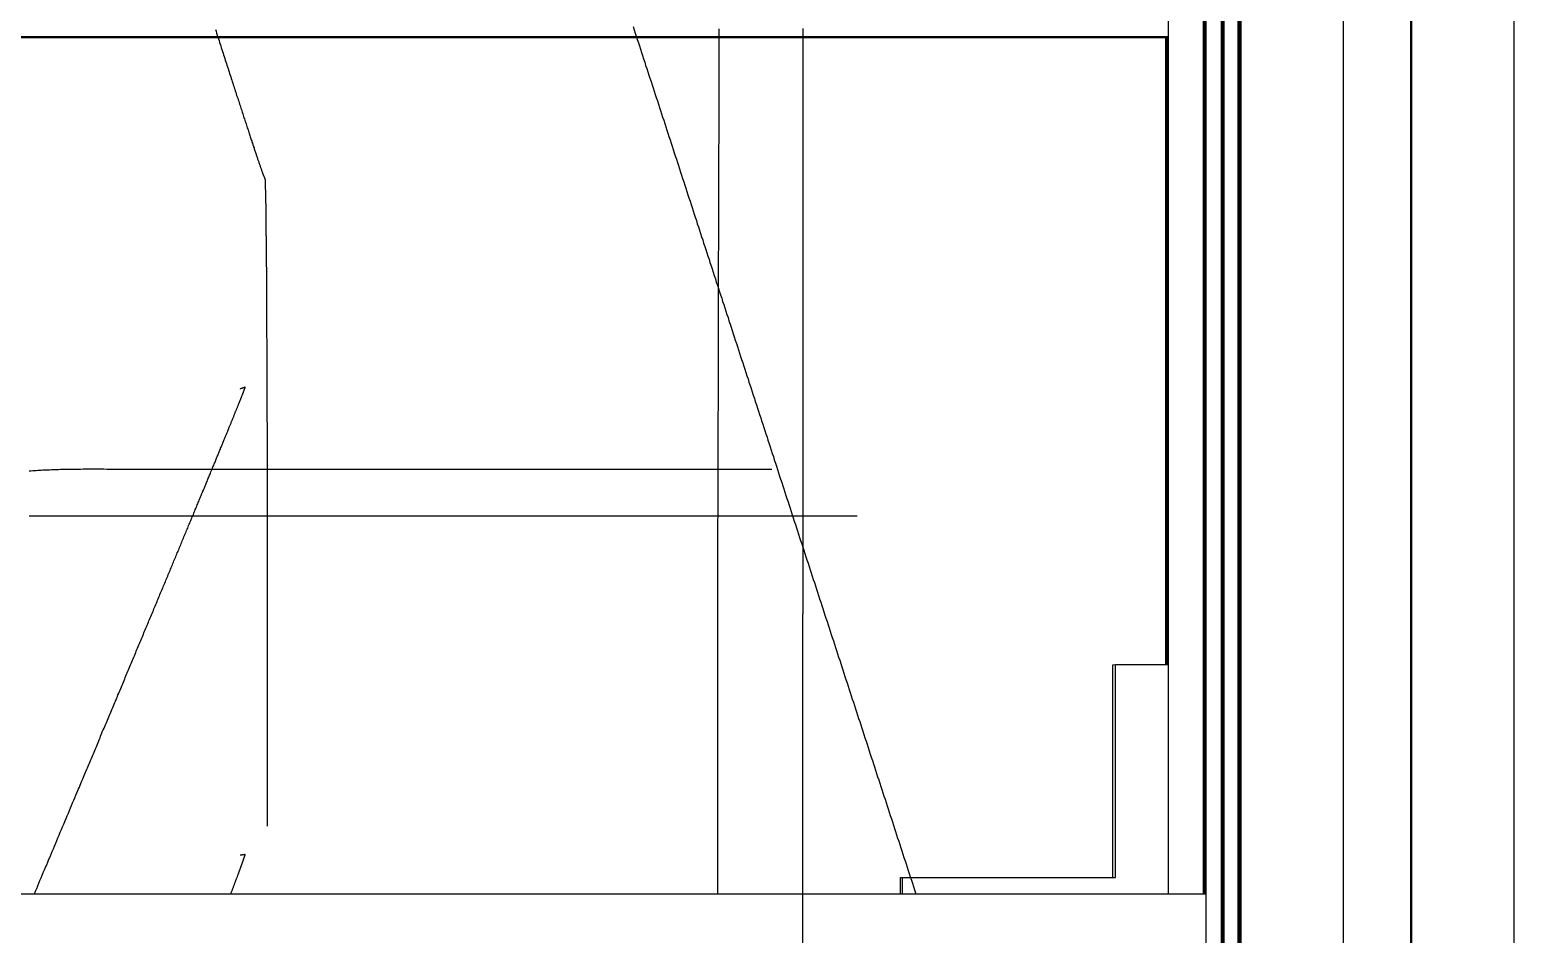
# Model space of a CAD drawing. Header units: millimetres. Extents: x -226 to 218, y -257 to 254.
# Drawn here: x 108 to 218.4, y 4 to 71.2 of the extents above; entities that cross this region are included whole.
import ezdxf

# ---------------------------------------------------------------- set-up
doc = ezdxf.new("R2010")
doc.units = ezdxf.units.MM
doc.layers.add('SKETCH', color=5, linetype='Continuous')
doc.layers.add('VISIBLE', color=7, linetype='Continuous')

msp = doc.modelspace()

# ---------------------------------------------------------------- linework, layer by layer
at = {"layer": 'SKETCH'}
msp.add_line((165.48, -17.71), (165.48, 27.83), dxfattribs=at)
at = {"layer": 'SKETCH', "flags": 128}
for points in [[(121.83, 71.24), (121.88, 71.1), (121.92, 70.96), (121.96, 70.82), (122.01, 70.69), (122.05, 70.55), (122.1, 70.41), (122.14, 70.28), (122.18, 70.14), (122.23, 70.01), (122.27, 69.88), (122.31, 69.74), (122.35, 69.61), (122.4, 69.48), (122.44, 69.35), (122.48, 69.22), (122.52, 69.09), (122.56, 68.96), (122.61, 68.83), (122.65, 68.71), (122.69, 68.58), (122.73, 68.46), (122.77, 68.33), (122.81, 68.21), (122.85, 68.08), (122.89, 67.96), (122.93, 67.84), (122.97, 67.72), (123, 67.6), (123.04, 67.48), (123.08, 67.37), (123.12, 67.25), (123.16, 67.13), (123.19, 67.02), (123.23, 66.9), (123.27, 66.79), (123.31, 66.67), (123.34, 66.56), (123.38, 66.45), (123.41, 66.34), (123.45, 66.23), (123.49, 66.12), (123.52, 66.01), (123.56, 65.9), (123.59, 65.8), (123.63, 65.69), (123.66, 65.59), (123.69, 65.48), (123.73, 65.38), (123.76, 65.28), (123.79, 65.18), (123.83, 65.08), (123.86, 64.98), (123.89, 64.88), (123.92, 64.78), (123.95, 64.68), (123.99, 64.59), (124.02, 64.49), (124.05, 64.4), (124.08, 64.31), (124.11, 64.22), (124.14, 64.12), (124.17, 64.03), (124.2, 63.94), (124.23, 63.86), (124.26, 63.77), (124.28, 63.68), (124.31, 63.6), (124.34, 63.51), (124.37, 63.43), (124.39, 63.35), (124.42, 63.27), (124.45, 63.18), (124.47, 63.11), (124.5, 63.03), (124.53, 62.95), (124.55, 62.87), (124.58, 62.8), (124.6, 62.72), (124.62, 62.65), (124.65, 62.58), (124.67, 62.51), (124.7, 62.44), (124.72, 62.37), (124.74, 62.3), (124.76, 62.23), (124.79, 62.16), (124.81, 62.1), (124.83, 62.03), (124.85, 61.97), (124.87, 61.91), (124.89, 61.85), (124.91, 61.79), (124.93, 61.73), (124.95, 61.67), (124.97, 61.61), (124.99, 61.56), (125.01, 61.5), (125.03, 61.45), (125.05, 61.4), (125.06, 61.34), (125.08, 61.29), (125.1, 61.24), (125.11, 61.2), (125.13, 61.15), (125.15, 61.1), (125.16, 61.06), (125.18, 61.01), (125.19, 60.97), (125.21, 60.93), (125.22, 60.89), (125.24, 60.85), (125.25, 60.81), (125.26, 60.77), (125.27, 60.73), (125.29, 60.7), (125.3, 60.66), (125.31, 60.63), (125.32, 60.6), (125.33, 60.57), (125.34, 60.54), (125.36, 60.51), (125.37, 60.48), (125.38, 60.45), (125.38, 60.43), (125.39, 60.41), (125.4, 60.38), (125.41, 60.37), (125.42, 60.35), (125.42, 60.33), (125.43, 60.32), (125.44, 60.3), (125.44, 60.29), (125.45, 60.28), (125.45, 60.27), (125.46, 60.26), (125.46, 60.25), (125.47, 60.24), (125.47, 60.23), (125.48, 60.23), (125.48, 60.22), (125.48, 60.21), (125.49, 60.2), (125.49, 60.19), (125.49, 60.18), (125.5, 60.17), (125.5, 60.16), (125.5, 60.15), (125.51, 60.13), (125.51, 60.12), (125.51, 60.11), (125.51, 60.1), (125.52, 60.09), (125.52, 60.08), (125.52, 60.07), (125.52, 60.06), (125.52, 60.05), (125.52, 60.05), (125.52, 60.04), (125.52, 60.03), (125.52, 60.02), (125.52, 60), (125.52, 59.99), (125.52, 59.98), (125.53, 59.96), (125.53, 59.95), (125.53, 59.93), (125.53, 59.91), (125.53, 59.89), (125.53, 59.87), (125.53, 59.85), (125.53, 59.82), (125.53, 59.79), (125.53, 59.76), (125.53, 59.73), (125.53, 59.7), (125.54, 59.67), (125.54, 59.64), (125.54, 59.6), (125.54, 59.56), (125.54, 59.53), (125.54, 59.49), (125.54, 59.45), (125.54, 59.41), (125.54, 59.37), (125.55, 59.32), (125.55, 59.28), (125.55, 59.23), (125.55, 59.19), (125.55, 59.14), (125.55, 59.09), (125.55, 59.04), (125.55, 58.99), (125.55, 58.94), (125.56, 58.89), (125.56, 58.83), (125.56, 58.78), (125.56, 58.72), (125.56, 58.66), (125.56, 58.6), (125.56, 58.54), (125.56, 58.48), (125.56, 58.42), (125.56, 58.36), (125.57, 58.29), (125.57, 58.23), (125.57, 58.16), (125.57, 58.09), (125.57, 58.02), (125.57, 57.95), (125.57, 57.88), (125.57, 57.81), (125.57, 57.74), (125.58, 57.66), (125.58, 57.59), (125.58, 57.51), (125.58, 57.43), (125.58, 57.36), (125.58, 57.28), (125.58, 57.2), (125.58, 57.12), (125.58, 57.03), (125.58, 56.95), (125.59, 56.87), (125.59, 56.78), (125.59, 56.69), (125.59, 56.61), (125.59, 56.52), (125.59, 56.43), (125.59, 56.34), (125.59, 56.24), (125.59, 56.15), (125.59, 56.06), (125.59, 55.96), (125.6, 55.87), (125.6, 55.77), (125.6, 55.67), (125.6, 55.57), (125.6, 55.47), (125.6, 55.37), (125.6, 55.27), (125.6, 55.17), (125.6, 55.07), (125.6, 54.96), (125.61, 54.86), (125.61, 54.75), (125.61, 54.64), (125.61, 54.54), (125.61, 54.43), (125.61, 54.32), (125.61, 54.21), (125.61, 54.09), (125.61, 53.98), (125.61, 53.87), (125.61, 53.75), (125.61, 53.64), (125.62, 53.52), (125.62, 53.4), (125.62, 53.28), (125.62, 53.16), (125.62, 53.04), (125.62, 52.92), (125.62, 52.8), (125.62, 52.68), (125.62, 52.55), (125.62, 52.43), (125.62, 52.31), (125.62, 52.18), (125.63, 52.05), (125.63, 51.93), (125.63, 51.8), (125.63, 51.67), (125.63, 51.54), (125.63, 51.41), (125.63, 51.28), (125.63, 51.14), (125.63, 51.01), (125.63, 50.88), (125.63, 50.74), (125.63, 50.6), (125.63, 50.47), (125.64, 50.33), (125.64, 50.19), (125.64, 50.05), (125.64, 49.91), (125.64, 49.77), (125.64, 49.63), (125.64, 49.49), (125.64, 49.35), (125.64, 49.21), (125.64, 49.06), (125.64, 48.92), (125.64, 48.77), (125.64, 48.63), (125.64, 48.48), (125.64, 48.34), (125.65, 48.19), (125.65, 48.04), (125.65, 47.89), (125.65, 47.74), (125.65, 47.59), (125.65, 47.44), (125.65, 47.29), (125.65, 47.13), (125.65, 46.98), (125.65, 46.83), (125.65, 46.67), (125.65, 46.52), (125.65, 46.36), (125.65, 46.2), (125.65, 46.05), (125.65, 45.89), (125.65, 45.73), (125.66, 45.58), (125.66, 45.42), (125.66, 45.26), (125.66, 45.1), (125.66, 44.94), (125.66, 44.78), (125.66, 44.62), (125.66, 44.46), (125.66, 44.29), (125.66, 44.13), (125.66, 43.97), (125.66, 43.8), (125.66, 43.64), (125.66, 43.47), (125.66, 43.31), (125.66, 43.14), (125.66, 42.97), (125.66, 42.81), (125.66, 42.64), (125.66, 42.47), (125.66, 42.3), (125.66, 42.14), (125.67, 41.97), (125.67, 41.8), (125.67, 41.63), (125.67, 41.46), (125.67, 41.29), (125.67, 41.12), (125.67, 40.95), (125.67, 40.78), (125.67, 40.61), (125.67, 40.43), (125.67, 40.26), (125.67, 40.09), (125.67, 39.92), (125.67, 39.74), (125.67, 39.57), (125.67, 39.39), (125.67, 39.22), (125.67, 39.05), (125.67, 38.87), (125.67, 38.69), (125.67, 38.52), (125.67, 38.34), (125.67, 38.17), (125.67, 37.99), (125.67, 37.82), (125.67, 37.64), (125.67, 37.46), (125.67, 37.29), (125.67, 37.11), (125.67, 36.93), (125.67, 36.76), (125.67, 36.59), (125.67, 36.41), (125.67, 36.24), (125.67, 36.07), (125.67, 35.9), (125.67, 35.73), (125.67, 35.56), (125.67, 35.38), (125.67, 35.21), (125.67, 35.04), (125.67, 34.86), (125.67, 34.69), (125.67, 34.51), (125.67, 34.33), (125.67, 34.15), (125.67, 33.97), (125.67, 33.79), (125.67, 33.6), (125.67, 33.41), (125.67, 33.22), (125.67, 33.02), (125.67, 32.82), (125.68, 32.57), (125.68, 32.31), (125.68, 32.04), (125.68, 31.77), (125.68, 31.49), (125.68, 31.21), (125.68, 30.93), (125.68, 30.64), (125.68, 30.35), (125.68, 30.06), (125.68, 29.76), (125.68, 29.46), (125.68, 29.17), (125.68, 28.87), (125.68, 28.57), (125.68, 28.27), (125.68, 27.97), (125.68, 27.67), (125.68, 27.37), (125.68, 27.07), (125.67, 26.78), (125.67, 26.48), (125.67, 26.19), (125.67, 25.9), (125.67, 25.61), (125.67, 25.32), (125.67, 25.03), (125.67, 24.74), (125.67, 24.45), (125.67, 24.17), (125.67, 23.88), (125.67, 23.59), (125.67, 23.3), (125.67, 23.01), (125.67, 22.72), (125.67, 22.43), (125.67, 22.15), (125.67, 21.86), (125.67, 21.57), (125.67, 21.28), (125.67, 20.99), (125.67, 20.7), (125.67, 20.41), (125.67, 20.13), (125.67, 19.84), (125.67, 19.55), (125.67, 19.26), (125.67, 18.97), (125.67, 18.68), (125.67, 18.39), (125.67, 18.11), (125.67, 17.82), (125.67, 17.53), (125.67, 17.24), (125.67, 16.95), (125.67, 16.66), (125.67, 16.37), (125.67, 16.09), (125.67, 15.8), (125.67, 15.51), (125.67, 15.22), (125.67, 14.93), (125.67, 14.64), (125.67, 14.35), (125.67, 14.07), (125.67, 13.78), (125.67, 13.49), (125.67, 13.2), (125.67, 12.91), (125.67, 12.62), (125.67, 12.33), (125.67, 12.05)], [(152.87, 71.45), (152.95, 71.21), (153.03, 70.97), (153.11, 70.73), (153.19, 70.49), (153.27, 70.25), (153.34, 70.01), (153.42, 69.77), (153.5, 69.53), (153.58, 69.29), (153.66, 69.05), (153.74, 68.81), (153.81, 68.57), (153.89, 68.33), (153.97, 68.09), (154.05, 67.85), (154.13, 67.61), (154.21, 67.37), (154.29, 67.13), (154.36, 66.89), (154.44, 66.65), (154.52, 66.41), (154.6, 66.17), (154.68, 65.93), (154.76, 65.69), (154.83, 65.45), (154.91, 65.21), (154.99, 64.97), (155.07, 64.73), (155.15, 64.49), (155.23, 64.24), (155.3, 64), (155.38, 63.76), (155.46, 63.52), (155.54, 63.28), (155.62, 63.04), (155.7, 62.8), (155.77, 62.56), (155.85, 62.32), (155.93, 62.08), (156.01, 61.84), (156.09, 61.6), (156.17, 61.36), (156.24, 61.12), (156.32, 60.88), (156.4, 60.64), (156.48, 60.4), (156.56, 60.16), (156.64, 59.92), (156.71, 59.68), (156.79, 59.44), (156.87, 59.2), (156.95, 58.96), (157.03, 58.72), (157.11, 58.48), (157.18, 58.24), (157.26, 58), (157.34, 57.76), (157.42, 57.52), (157.5, 57.28), (157.58, 57.04), (157.65, 56.8), (157.73, 56.56), (157.81, 56.32), (157.89, 56.08), (157.97, 55.84), (158.05, 55.6), (158.12, 55.36), (158.2, 55.12), (158.28, 54.88), (158.36, 54.64), (158.44, 54.4), (158.52, 54.16), (158.59, 53.92), (158.67, 53.68), (158.75, 53.44), (158.83, 53.2), (158.91, 52.96), (158.99, 52.72), (159.06, 52.47), (159.14, 52.23), (159.22, 51.99), (159.3, 51.75), (159.38, 51.51), (159.46, 51.27), (159.53, 51.03), (159.61, 50.79), (159.69, 50.55), (159.77, 50.31), (159.85, 50.07), (159.93, 49.83), (160, 49.59), (160.08, 49.35), (160.16, 49.11), (160.24, 48.87), (160.32, 48.63), (160.4, 48.39), (160.47, 48.15), (160.55, 47.91), (160.63, 47.67), (160.71, 47.43), (160.79, 47.19), (160.87, 46.95), (160.94, 46.71), (161.02, 46.47), (161.1, 46.23), (161.18, 45.99), (161.26, 45.75), (161.34, 45.51), (161.42, 45.27), (161.49, 45.03), (161.57, 44.79), (161.65, 44.55), (161.73, 44.31), (161.81, 44.07), (161.89, 43.83), (161.96, 43.59), (162.04, 43.35), (162.12, 43.11), (162.2, 42.87), (162.28, 42.63), (162.36, 42.39), (162.43, 42.15), (162.51, 41.91), (162.59, 41.67), (162.67, 41.43), (162.75, 41.19), (162.83, 40.95), (162.9, 40.71), (162.98, 40.46), (163.06, 40.22), (163.14, 39.98), (163.22, 39.74), (163.3, 39.5), (163.37, 39.26), (163.45, 39.02), (163.53, 38.78), (163.61, 38.54), (163.69, 38.3), (163.77, 38.06), (163.84, 37.82), (163.92, 37.58), (164, 37.34), (164.08, 37.1), (164.16, 36.86), (164.24, 36.62), (164.31, 36.38), (164.39, 36.14), (164.47, 35.9), (164.55, 35.66), (164.63, 35.42), (164.71, 35.18), (164.78, 34.94), (164.86, 34.7), (164.94, 34.46), (165.02, 34.22), (165.1, 33.98), (165.18, 33.74), (165.25, 33.5), (165.33, 33.26), (165.41, 33.02), (165.49, 32.78), (165.57, 32.54), (165.65, 32.3), (165.72, 32.06), (165.8, 31.82), (165.88, 31.58), (165.96, 31.34), (166.04, 31.1), (166.12, 30.86), (166.19, 30.62), (166.27, 30.38), (166.35, 30.14), (166.43, 29.9), (166.51, 29.66), (166.59, 29.42), (166.66, 29.18), (166.74, 28.93), (166.82, 28.69), (166.9, 28.45), (166.98, 28.21), (167.06, 27.97), (167.13, 27.73), (167.21, 27.49), (167.29, 27.25), (167.37, 27.01), (167.45, 26.77), (167.53, 26.53), (167.6, 26.29), (167.68, 26.05), (167.76, 25.81), (167.84, 25.57), (167.92, 25.33), (168, 25.09), (168.07, 24.85), (168.15, 24.61), (168.23, 24.37), (168.31, 24.13), (168.39, 23.89), (168.47, 23.65), (168.54, 23.41), (168.62, 23.17), (168.7, 22.93), (168.78, 22.69), (168.86, 22.45), (168.94, 22.21), (169.01, 21.97), (169.09, 21.73), (169.17, 21.49), (169.25, 21.25), (169.33, 21.01), (169.41, 20.77), (169.48, 20.53), (169.56, 20.29), (169.64, 20.05), (169.72, 19.81), (169.8, 19.57), (169.88, 19.33), (169.95, 19.09), (170.03, 18.85), (170.11, 18.61), (170.19, 18.37), (170.27, 18.13), (170.35, 17.89), (170.43, 17.64), (170.5, 17.4), (170.58, 17.16), (170.66, 16.92), (170.74, 16.68), (170.82, 16.44), (170.9, 16.2), (170.97, 15.96), (171.05, 15.72), (171.13, 15.48), (171.21, 15.24), (171.29, 15), (171.37, 14.76), (171.44, 14.52), (171.52, 14.28), (171.6, 14.04), (171.68, 13.8), (171.76, 13.56), (171.84, 13.32), (171.91, 13.08), (171.99, 12.84), (172.07, 12.6), (172.15, 12.36), (172.23, 12.12), (172.31, 11.88), (172.38, 11.64), (172.46, 11.4), (172.54, 11.16), (172.62, 10.92), (172.7, 10.68), (172.78, 10.44), (172.85, 10.2), (172.93, 9.96), (173.01, 9.72), (173.09, 9.48), (173.17, 9.24), (173.25, 9), (173.32, 8.76), (173.4, 8.52), (173.48, 8.28), (173.56, 8.04), (173.64, 7.8), (173.72, 7.56), (173.79, 7.32), (173.87, 7.08), (173.89, 7.02)], [(159.26, 71.29), (159.26, 71.04), (159.26, 70.79), (159.25, 70.55), (159.25, 70.3), (159.25, 70.05), (159.25, 69.8), (159.25, 69.55), (159.25, 69.3), (159.25, 69.06), (159.25, 68.81), (159.25, 68.56), (159.25, 68.31), (159.25, 68.06), (159.25, 67.81), (159.25, 67.57), (159.25, 67.32), (159.25, 67.07), (159.25, 66.82), (159.24, 66.57), (159.24, 66.32), (159.24, 66.08), (159.24, 65.83), (159.24, 65.58), (159.24, 65.33), (159.24, 65.08), (159.24, 64.83), (159.24, 64.59), (159.24, 64.34), (159.24, 64.09), (159.24, 63.84), (159.24, 63.59), (159.24, 63.35), (159.24, 63.1), (159.24, 62.85), (159.23, 62.6), (159.23, 62.35), (159.23, 62.1), (159.23, 61.86), (159.23, 61.61), (159.23, 61.36), (159.23, 61.11), (159.23, 60.86), (159.23, 60.61), (159.23, 60.37), (159.23, 60.12), (159.23, 59.87), (159.23, 59.62), (159.23, 59.37), (159.23, 59.13), (159.23, 58.88), (159.22, 58.63), (159.22, 58.38), (159.22, 58.13), (159.22, 57.88), (159.22, 57.64), (159.22, 57.39), (159.22, 57.14), (159.22, 56.89), (159.22, 56.64), (159.22, 56.39), (159.22, 56.15), (159.22, 55.9), (159.22, 55.65), (159.22, 55.4), (159.22, 55.15), (159.22, 54.91), (159.21, 54.66), (159.21, 54.41), (159.21, 54.16), (159.21, 53.91), (159.21, 53.66), (159.21, 53.42), (159.21, 53.17), (159.21, 52.92), (159.21, 52.67), (159.21, 52.42), (159.21, 52.18), (159.21, 51.93), (159.21, 51.68), (159.21, 51.43), (159.21, 51.18), (159.21, 50.93), (159.2, 50.69), (159.2, 50.44), (159.2, 50.19), (159.2, 49.94), (159.2, 49.69), (159.2, 49.45), (159.2, 49.2), (159.2, 48.95), (159.2, 48.7), (159.2, 48.45), (159.2, 48.21), (159.2, 47.96), (159.2, 47.71), (159.2, 47.46), (159.2, 47.21), (159.2, 46.96), (159.19, 46.72), (159.19, 46.47), (159.19, 46.22), (159.19, 45.97), (159.19, 45.72), (159.19, 45.48), (159.19, 45.23), (159.19, 44.98), (159.19, 44.73), (159.19, 44.48), (159.19, 44.23), (159.19, 43.99), (159.19, 43.74), (159.19, 43.49), (159.19, 43.24), (159.19, 42.99), (159.18, 42.75), (159.18, 42.5), (159.18, 42.25), (159.18, 42), (159.18, 41.75), (159.18, 41.51), (159.18, 41.26), (159.18, 41.01), (159.18, 40.76), (159.18, 40.51), (159.18, 40.26), (159.18, 40.02), (159.18, 39.77), (159.18, 39.52), (159.18, 39.27), (159.18, 39.02), (159.17, 38.78), (159.17, 38.53), (159.17, 38.28), (159.17, 38.03), (159.17, 37.78), (159.17, 37.54), (159.17, 37.29), (159.17, 37.04), (159.17, 36.79), (159.17, 36.54), (159.17, 36.3), (159.17, 36.05), (159.17, 35.8), (159.17, 35.55), (159.17, 35.3), (159.17, 35.06), (159.16, 34.81), (159.16, 34.56), (159.16, 34.3), (159.16, 34.04), (159.16, 33.78), (159.16, 33.52), (159.16, 33.25), (159.16, 32.99), (159.16, 32.72), (159.16, 32.45), (159.16, 32.18), (159.16, 31.92), (159.16, 31.65), (159.16, 31.39), (159.16, 31.13), (159.15, 30.88), (159.15, 30.63), (159.15, 30.38), (159.15, 30.14), (159.15, 29.91), (159.15, 29.68), (159.15, 29.46), (159.15, 29.25), (159.15, 29.05), (159.15, 28.86), (159.15, 28.74), (159.15, 28.63), (159.15, 28.53), (159.15, 28.43), (159.15, 28.33), (159.15, 28.23), (159.15, 28.13), (159.15, 28.04), (159.15, 27.95), (159.15, 27.86), (159.15, 27.77), (159.15, 27.69), (159.15, 27.6), (159.15, 27.51), (159.15, 27.43), (159.15, 27.34), (159.15, 27.26), (159.15, 27.17), (159.15, 27.09), (159.15, 27), (159.15, 26.91), (159.15, 26.83), (159.15, 26.74), (159.15, 26.64), (159.14, 26.55), (159.14, 26.46), (159.14, 26.36), (159.14, 26.27), (159.14, 26.18), (159.14, 26.08), (159.14, 25.99), (159.14, 25.9), (159.14, 25.8), (159.14, 25.71), (159.14, 25.62), (159.14, 25.52), (159.14, 25.43), (159.14, 25.33), (159.14, 25.24), (159.14, 25.15), (159.14, 25.05), (159.14, 24.96), (159.14, 24.86), (159.14, 24.77), (159.14, 24.67), (159.14, 24.58), (159.14, 24.49), (159.14, 24.39), (159.14, 24.3), (159.14, 24.2), (159.14, 24.11), (159.14, 24.01), (159.14, 23.92), (159.14, 23.82), (159.14, 23.73), (159.14, 23.63), (159.14, 23.54), (159.14, 23.44), (159.14, 23.35), (159.14, 23.25), (159.14, 23.16), (159.14, 23.06), (159.14, 22.97), (159.14, 22.87), (159.14, 22.78), (159.14, 22.68), (159.14, 22.59), (159.14, 22.49), (159.14, 22.4), (159.14, 22.3), (159.14, 22.21), (159.14, 22.11), (159.14, 22.02), (159.14, 21.93), (159.14, 21.83), (159.14, 21.75), (159.14, 21.66), (159.14, 21.57), (159.14, 21.48), (159.14, 21.4), (159.14, 21.31), (159.14, 21.22), (159.14, 21.13), (159.14, 21.05), (159.14, 20.96), (159.14, 20.86), (159.14, 20.77), (159.14, 20.68), (159.14, 20.58), (159.14, 20.48), (159.14, 20.38), (159.14, 20.27), (159.14, 20.17), (159.14, 20.06), (159.14, 19.94), (159.14, 19.82), (159.14, 19.6), (159.14, 19.37), (159.14, 19.12), (159.14, 18.87), (159.14, 18.6), (159.14, 18.33), (159.14, 18.04), (159.14, 17.75), (159.14, 17.46), (159.14, 17.15), (159.14, 16.85), (159.14, 16.53), (159.14, 16.22), (159.14, 15.9), (159.14, 15.58), (159.14, 15.26), (159.14, 14.94), (159.14, 14.62), (159.14, 14.3), (159.14, 13.98), (159.14, 13.67), (159.14, 13.36), (159.14, 13.06), (159.14, 12.76), (159.14, 12.47), (159.14, 12.17), (159.14, 11.88), (159.14, 11.59), (159.14, 11.29), (159.14, 11), (159.14, 10.7), (159.14, 10.41), (159.14, 10.12), (159.14, 9.82), (159.14, 9.53), (159.14, 9.23), (159.14, 8.94), (159.14, 8.65), (159.14, 8.35), (159.14, 8.06), (159.14, 7.76), (159.14, 7.47), (159.14, 7.18), (159.14, 7.02)], [(165.48, 71.32), (165.48, 71.06), (165.48, 70.8), (165.48, 70.53), (165.48, 70.27), (165.48, 70.01), (165.48, 69.74), (165.48, 69.48), (165.48, 69.21), (165.48, 68.95), (165.48, 68.69), (165.48, 68.42), (165.48, 68.16), (165.48, 67.9), (165.48, 67.63), (165.48, 67.37), (165.48, 67.11), (165.48, 66.84), (165.48, 66.58), (165.48, 66.32), (165.48, 66.05), (165.48, 65.79), (165.48, 65.52), (165.48, 65.26), (165.48, 65), (165.48, 64.73), (165.48, 64.47), (165.48, 64.21), (165.48, 63.94), (165.48, 63.68), (165.48, 63.42), (165.48, 63.15), (165.48, 62.89), (165.48, 62.63), (165.48, 62.36), (165.48, 62.1), (165.48, 61.83), (165.48, 61.57), (165.48, 61.31), (165.48, 61.04), (165.48, 60.78), (165.48, 60.52), (165.48, 60.25), (165.48, 59.99), (165.48, 59.73), (165.48, 59.46), (165.48, 59.2), (165.48, 58.94), (165.48, 58.67), (165.48, 58.41), (165.48, 58.14), (165.48, 57.88), (165.48, 57.62), (165.48, 57.35), (165.48, 57.09), (165.48, 56.83), (165.48, 56.56), (165.48, 56.3), (165.48, 56.04), (165.48, 55.77), (165.48, 55.51), (165.48, 55.25), (165.48, 54.98), (165.48, 54.72), (165.48, 54.45), (165.48, 54.19), (165.48, 53.93), (165.48, 53.66), (165.48, 53.4), (165.48, 53.14), (165.48, 52.87), (165.48, 52.61), (165.48, 52.35), (165.48, 52.08), (165.48, 51.82), (165.48, 51.56), (165.48, 51.29), (165.48, 51.03), (165.48, 50.76), (165.48, 50.5), (165.48, 50.24), (165.48, 49.97), (165.48, 49.71), (165.48, 49.45), (165.48, 49.18), (165.48, 48.92), (165.48, 48.66), (165.48, 48.39), (165.48, 48.13), (165.48, 47.87), (165.48, 47.6), (165.48, 47.34), (165.48, 47.07), (165.48, 46.81), (165.48, 46.55), (165.48, 46.28), (165.48, 46.02), (165.48, 45.76), (165.48, 45.49), (165.48, 45.23), (165.48, 44.97), (165.48, 44.7), (165.48, 44.44), (165.48, 44.18), (165.48, 43.91), (165.48, 43.65), (165.48, 43.38), (165.48, 43.12), (165.48, 42.86), (165.48, 42.59), (165.48, 42.33), (165.48, 42.07), (165.48, 41.8), (165.48, 41.54), (165.48, 41.28), (165.48, 41.01), (165.48, 40.75), (165.48, 40.49), (165.48, 40.22), (165.48, 39.96), (165.48, 39.69), (165.48, 39.43), (165.48, 39.17), (165.48, 38.9), (165.48, 38.64), (165.48, 38.38), (165.48, 38.11), (165.48, 37.85), (165.48, 37.59), (165.48, 37.32), (165.48, 37.06), (165.48, 36.79), (165.48, 36.53), (165.48, 36.27), (165.48, 36), (165.48, 35.74), (165.48, 35.48), (165.48, 35.21), (165.48, 34.95), (165.48, 34.69), (165.48, 34.42), (165.48, 34.16), (165.48, 33.9), (165.48, 33.63), (165.48, 33.37), (165.48, 33.1), (165.48, 32.84), (165.48, 32.58), (165.48, 32.31), (165.48, 32.05), (165.48, 31.79), (165.48, 31.52), (165.48, 31.26), (165.48, 31), (165.48, 30.73), (165.48, 30.47), (165.48, 30.21), (165.48, 29.94), (165.48, 29.68), (165.48, 29.41), (165.48, 29.15), (165.48, 28.89), (165.48, 28.62), (165.48, 28.36), (165.48, 28.1), (165.48, 27.83)], [(108.38, 7.02), (108.38, 7.02), (108.46, 7.22), (108.55, 7.42), (108.63, 7.61), (108.71, 7.81), (108.79, 8.01), (108.88, 8.2), (108.96, 8.4), (109.04, 8.6), (109.12, 8.79), (109.21, 8.99), (109.29, 9.18), (109.37, 9.38), (109.45, 9.58), (109.54, 9.77), (109.62, 9.97), (109.7, 10.17), (109.79, 10.37), (109.87, 10.57), (109.96, 10.77), (110.04, 10.97), (110.13, 11.18), (110.21, 11.38), (110.3, 11.59), (110.39, 11.79), (110.47, 12), (110.56, 12.2), (110.64, 12.4), (110.73, 12.61), (110.81, 12.81), (110.9, 13.01), (110.98, 13.2), (111.06, 13.4), (111.14, 13.59), (111.22, 13.78), (111.3, 13.97), (111.38, 14.16), (111.46, 14.34), (111.53, 14.52), (111.61, 14.69), (111.66, 14.82), (111.72, 14.95), (111.77, 15.08), (111.82, 15.21), (111.87, 15.33), (111.93, 15.45), (111.98, 15.57), (112.03, 15.69), (112.08, 15.81), (112.13, 15.93), (112.18, 16.05), (112.22, 16.16), (112.27, 16.28), (112.32, 16.39), (112.37, 16.51), (112.42, 16.62), (112.46, 16.73), (112.51, 16.85), (112.56, 16.96), (112.61, 17.08), (112.66, 17.19), (112.71, 17.31), (112.76, 17.43), (112.81, 17.54), (112.86, 17.66), (112.91, 17.78), (112.96, 17.9), (113.01, 18.02), (113.06, 18.14), (113.11, 18.26), (113.16, 18.38), (113.21, 18.5), (113.26, 18.61), (113.3, 18.73), (113.35, 18.85), (113.4, 18.97), (113.45, 19.09), (113.5, 19.21), (113.55, 19.33), (113.6, 19.45), (113.65, 19.57), (113.7, 19.68), (113.75, 19.8), (113.8, 19.92), (113.85, 20.04), (113.9, 20.16), (113.95, 20.28), (114, 20.39), (114.05, 20.51), (114.1, 20.63), (114.15, 20.75), (114.2, 20.87), (114.25, 20.98), (114.3, 21.1), (114.35, 21.22), (114.4, 21.34), (114.45, 21.46), (114.5, 21.57), (114.55, 21.69), (114.59, 21.81), (114.64, 21.93), (114.69, 22.04), (114.74, 22.16), (114.79, 22.28), (114.84, 22.39), (114.89, 22.51), (114.94, 22.63), (114.99, 22.75), (115.04, 22.86), (115.09, 22.98), (115.13, 23.09), (115.18, 23.21), (115.23, 23.33), (115.28, 23.44), (115.33, 23.56), (115.38, 23.67), (115.43, 23.79), (115.47, 23.9), (115.52, 24.02), (115.57, 24.14), (115.62, 24.25), (115.67, 24.37), (115.71, 24.48), (115.76, 24.6), (115.81, 24.71), (115.86, 24.83), (115.91, 24.94), (115.95, 25.05), (116, 25.17), (116.05, 25.28), (116.1, 25.4), (116.15, 25.51), (116.19, 25.62), (116.24, 25.74), (116.29, 25.85), (116.33, 25.96), (116.38, 26.07), (116.43, 26.19), (116.48, 26.3), (116.52, 26.41), (116.57, 26.52), (116.62, 26.64), (116.66, 26.75), (116.71, 26.86), (116.76, 26.97), (116.8, 27.08), (116.85, 27.19), (116.89, 27.3), (116.94, 27.41), (116.99, 27.52), (117.03, 27.63), (117.08, 27.74), (117.13, 27.85), (117.17, 27.96), (117.22, 28.07), (117.26, 28.18), (117.31, 28.29), (117.35, 28.4), (117.4, 28.51), (117.44, 28.62), (117.49, 28.73), (117.53, 28.83), (117.58, 28.94), (117.62, 29.05), (117.67, 29.16), (117.71, 29.26), (117.76, 29.37), (117.8, 29.48), (117.85, 29.58), (117.89, 29.69), (117.94, 29.8), (117.98, 29.9), (118.02, 30.01), (118.07, 30.11), (118.11, 30.22), (118.15, 30.32), (118.2, 30.43), (118.24, 30.53), (118.29, 30.63), (118.33, 30.74), (118.37, 30.84), (118.41, 30.94), (118.46, 31.05), (118.5, 31.15), (118.54, 31.25), (118.59, 31.35), (118.63, 31.46), (118.67, 31.56), (118.71, 31.66), (118.75, 31.76), (118.8, 31.86), (118.84, 31.96), (118.88, 32.06), (118.92, 32.16), (118.96, 32.26), (119, 32.36), (119.05, 32.46), (119.09, 32.56), (119.13, 32.66), (119.17, 32.76), (119.21, 32.85), (119.25, 32.95), (119.29, 33.05), (119.33, 33.15), (119.37, 33.24), (119.41, 33.34), (119.45, 33.44), (119.49, 33.53), (119.53, 33.63), (119.57, 33.72), (119.61, 33.82), (119.65, 33.91), (119.69, 34), (119.73, 34.1), (119.77, 34.19), (119.81, 34.29), (119.84, 34.38), (119.88, 34.47), (119.92, 34.56), (119.96, 34.66), (120, 34.75), (120.04, 34.84), (120.07, 34.93), (120.11, 35.02), (120.15, 35.11), (120.19, 35.2), (120.22, 35.29), (120.26, 35.38), (120.3, 35.47), (120.33, 35.56), (120.37, 35.65), (120.41, 35.73), (120.44, 35.82), (120.48, 35.91), (120.52, 36), (120.55, 36.08), (120.59, 36.17), (120.62, 36.26), (120.66, 36.34), (120.69, 36.43), (120.73, 36.51), (120.76, 36.6), (120.8, 36.68), (120.83, 36.76), (120.87, 36.85), (120.9, 36.93), (120.94, 37.01), (120.97, 37.09), (121.01, 37.18), (121.04, 37.26), (121.07, 37.34), (121.11, 37.42), (121.14, 37.5), (121.17, 37.58), (121.21, 37.66), (121.24, 37.74), (121.27, 37.82), (121.3, 37.9), (121.34, 37.97), (121.37, 38.05), (121.4, 38.13), (121.43, 38.2), (121.46, 38.28), (121.49, 38.36), (121.52, 38.43), (121.56, 38.51), (121.59, 38.58), (121.62, 38.66), (121.65, 38.73), (121.68, 38.81), (121.71, 38.88), (121.74, 38.95), (121.77, 39.02), (121.8, 39.1), (121.83, 39.17), (121.86, 39.24), (121.89, 39.31), (121.92, 39.38), (121.94, 39.45), (121.97, 39.52), (122, 39.59), (122.03, 39.66), (122.06, 39.73), (122.09, 39.79), (122.11, 39.86), (122.14, 39.93), (122.17, 39.99), (122.2, 40.06), (122.22, 40.13), (122.25, 40.19), (122.28, 40.26), (122.3, 40.32), (122.33, 40.38), (122.36, 40.45), (122.38, 40.51), (122.41, 40.57), (122.43, 40.64), (122.46, 40.7), (122.48, 40.76), (122.51, 40.82), (122.53, 40.88), (122.56, 40.94), (122.58, 41), (122.61, 41.06), (122.63, 41.12), (122.65, 41.18), (122.68, 41.23), (122.7, 41.29), (122.72, 41.35), (122.75, 41.4), (122.77, 41.46), (122.79, 41.52), (122.82, 41.57), (122.84, 41.62), (122.86, 41.68), (122.88, 41.73), (122.9, 41.79), (122.93, 41.84), (122.95, 41.89), (122.97, 41.94), (122.99, 41.99), (123.01, 42.05), (123.03, 42.1), (123.05, 42.15), (123.07, 42.2), (123.09, 42.24), (123.11, 42.29), (123.13, 42.34), (123.15, 42.39), (123.17, 42.44), (123.19, 42.48), (123.21, 42.53), (123.22, 42.57), (123.24, 42.62), (123.26, 42.66), (123.28, 42.71), (123.3, 42.75), (123.31, 42.79), (123.33, 42.84), (123.35, 42.88), (123.37, 42.92), (123.38, 42.96), (123.4, 43), (123.42, 43.04), (123.43, 43.08), (123.45, 43.12), (123.46, 43.16), (123.48, 43.2), (123.49, 43.24), (123.51, 43.28), (123.52, 43.31), (123.54, 43.35), (123.55, 43.39), (123.57, 43.42), (123.58, 43.46), (123.6, 43.49), (123.61, 43.52), (123.62, 43.56), (123.64, 43.59), (123.65, 43.62), (123.66, 43.66), (123.67, 43.69), (123.69, 43.72), (123.7, 43.75), (123.71, 43.78), (123.72, 43.81), (123.73, 43.84), (123.75, 43.87), (123.76, 43.89), (123.77, 43.92), (123.78, 43.95), (123.79, 43.98), (123.8, 44), (123.81, 44.03), (123.82, 44.05), (123.83, 44.08), (123.84, 44.1), (123.85, 44.12), (123.86, 44.15), (123.87, 44.17), (123.87, 44.19), (123.88, 44.21), (123.89, 44.23), (123.9, 44.25), (123.91, 44.27), (123.91, 44.29), (123.92, 44.31), (123.93, 44.33), (123.93, 44.35), (123.94, 44.37), (123.95, 44.38), (123.95, 44.4), (123.96, 44.42), (123.97, 44.43), (123.97, 44.45), (123.98, 44.46), (123.98, 44.47), (123.99, 44.49), (123.99, 44.5), (124, 44.51), (124, 44.52), (124, 44.54), (124.01, 44.55), (124.01, 44.56), (124.01, 44.56), (124.02, 44.57), (124.02, 44.58), (124.02, 44.59), (124.02, 44.59), (124.03, 44.6), (124.03, 44.61), (124.03, 44.61), (124.03, 44.62), (124.03, 44.62), (124.03, 44.62), (124.03, 44.63), (124.03, 44.63), (124.04, 44.64), (124.04, 44.64), (124.04, 44.64), (124.04, 44.64), (124.04, 44.65), (124.04, 44.65), (124.04, 44.65), (124.04, 44.66), (124.04, 44.66), (124.04, 44.66), (124.04, 44.66), (124.04, 44.67), (124.04, 44.67), (124.04, 44.67), (124.04, 44.67), (124.03, 44.67), (124.03, 44.66), (124.03, 44.66), (124.03, 44.66), (124.03, 44.66), (124.03, 44.66), (124.02, 44.66), (124.02, 44.65), (124.02, 44.65), (124.02, 44.65), (124.02, 44.65), (124.01, 44.65), (124.01, 44.65), (124.01, 44.64), (124.01, 44.64), (124.01, 44.64), (124.01, 44.64), (124, 44.64), (124, 44.64), (124, 44.64), (124, 44.64), (124, 44.64), (124, 44.64), (124, 44.64), (124, 44.64), (123.99, 44.64), (123.99, 44.64), (123.99, 44.64), (123.99, 44.64), (123.99, 44.64), (123.99, 44.64), (123.99, 44.64), (123.98, 44.63), (123.98, 44.63), (123.98, 44.63), (123.98, 44.63), (123.98, 44.63), (123.98, 44.63), (123.98, 44.63), (123.98, 44.63), (123.97, 44.63), (123.97, 44.63), (123.97, 44.63), (123.97, 44.63), (123.97, 44.63), (123.97, 44.63), (123.97, 44.63), (123.97, 44.63), (123.96, 44.63), (123.96, 44.63), (123.96, 44.63), (123.96, 44.63), (123.96, 44.63), (123.96, 44.62), (123.96, 44.62), (123.95, 44.62), (123.95, 44.62), (123.95, 44.62), (123.95, 44.62), (123.95, 44.62), (123.95, 44.62), (123.95, 44.62), (123.95, 44.62), (123.94, 44.62), (123.94, 44.62), (123.94, 44.62), (123.94, 44.62), (123.94, 44.62), (123.94, 44.62), (123.94, 44.62), (123.93, 44.62), (123.93, 44.62), (123.93, 44.62), (123.93, 44.61), (123.93, 44.61), (123.93, 44.61), (123.93, 44.61), (123.92, 44.61), (123.92, 44.61), (123.92, 44.61), (123.92, 44.61), (123.92, 44.61), (123.92, 44.61), (123.92, 44.61), (123.91, 44.61), (123.91, 44.61), (123.91, 44.61), (123.91, 44.61), (123.91, 44.61), (123.91, 44.61), (123.91, 44.61), (123.9, 44.61), (123.9, 44.6), (123.9, 44.6), (123.9, 44.6), (123.9, 44.6), (123.9, 44.6), (123.9, 44.6), (123.89, 44.6), (123.89, 44.6), (123.89, 44.6), (123.89, 44.6), (123.89, 44.6), (123.89, 44.6), (123.88, 44.6), (123.88, 44.6), (123.88, 44.6), (123.88, 44.6), (123.88, 44.6), (123.88, 44.6), (123.88, 44.6), (123.87, 44.59), (123.87, 44.59), (123.87, 44.59), (123.87, 44.59), (123.87, 44.59), (123.87, 44.59), (123.87, 44.59), (123.86, 44.59), (123.86, 44.59), (123.86, 44.59), (123.86, 44.59), (123.86, 44.59), (123.86, 44.59), (123.86, 44.59), (123.85, 44.59), (123.85, 44.59), (123.85, 44.59), (123.85, 44.59), (123.85, 44.59), (123.85, 44.59), (123.85, 44.58), (123.84, 44.58), (123.84, 44.58), (123.84, 44.58), (123.84, 44.58), (123.84, 44.58), (123.84, 44.58), (123.84, 44.58), (123.83, 44.58), (123.83, 44.58), (123.83, 44.58), (123.83, 44.58), (123.83, 44.58), (123.83, 44.58), (123.83, 44.58), (123.82, 44.58), (123.82, 44.58), (123.82, 44.58), (123.82, 44.58), (123.82, 44.57), (123.82, 44.57), (123.82, 44.57), (123.81, 44.57), (123.81, 44.57), (123.81, 44.57), (123.81, 44.57), (123.81, 44.57), (123.81, 44.57), (123.81, 44.57), (123.8, 44.57), (123.8, 44.57), (123.8, 44.57), (123.8, 44.57), (123.8, 44.57), (123.8, 44.57), (123.8, 44.57), (123.79, 44.57), (123.79, 44.57), (123.79, 44.56), (123.79, 44.56), (123.79, 44.56), (123.79, 44.56), (123.79, 44.56), (123.78, 44.56), (123.78, 44.56), (123.78, 44.56), (123.78, 44.56), (123.78, 44.56), (123.78, 44.56), (123.78, 44.56), (123.77, 44.56), (123.77, 44.56), (123.77, 44.56), (123.77, 44.56), (123.77, 44.56), (123.77, 44.56), (123.77, 44.56), (123.76, 44.56), (123.76, 44.55), (123.76, 44.55), (123.76, 44.55), (123.76, 44.55), (123.76, 44.55), (123.76, 44.55), (123.75, 44.55), (123.75, 44.55), (123.75, 44.55), (123.75, 44.55), (123.75, 44.55), (123.75, 44.55), (123.75, 44.55), (123.74, 44.55), (123.74, 44.55), (123.74, 44.55), (123.74, 44.55), (123.74, 44.55), (123.74, 44.55), (123.74, 44.54), (123.73, 44.54), (123.73, 44.54), (123.73, 44.54), (123.73, 44.54), (123.73, 44.54), (123.73, 44.54), (123.73, 44.54), (123.72, 44.54), (123.72, 44.54), (123.72, 44.54), (123.72, 44.54), (123.72, 44.54), (123.72, 44.54), (123.72, 44.54), (123.71, 44.54), (123.71, 44.54), (123.71, 44.54), (123.71, 44.54), (123.71, 44.53), (123.71, 44.53), (123.71, 44.53), (123.7, 44.53), (123.7, 44.53), (123.7, 44.53), (123.7, 44.53), (123.7, 44.53), (123.7, 44.53), (123.7, 44.53), (123.69, 44.53), (123.69, 44.53), (123.69, 44.53), (123.69, 44.53), (123.69, 44.53), (123.69, 44.53), (123.69, 44.53), (123.68, 44.53), (123.68, 44.53), (123.68, 44.53), (123.68, 44.52), (123.68, 44.52), (123.68, 44.52), (123.68, 44.52), (123.67, 44.52), (123.67, 44.52), (123.67, 44.52), (123.67, 44.52), (123.67, 44.52)], [(107.99, 38.44), (108.12, 38.45), (108.25, 38.46), (108.38, 38.47), (108.5, 38.48), (108.63, 38.49), (108.76, 38.5), (108.88, 38.5), (109.01, 38.51), (109.13, 38.52), (109.26, 38.52), (109.39, 38.53), (109.51, 38.53), (109.64, 38.54), (109.77, 38.54), (109.9, 38.55), (110.04, 38.55), (110.17, 38.55), (110.31, 38.56), (110.44, 38.56), (110.58, 38.56), (110.72, 38.57), (110.87, 38.57), (111.01, 38.57), (111.21, 38.58), (111.4, 38.58), (111.6, 38.58), (111.81, 38.58), (112.01, 38.59), (112.23, 38.59), (112.44, 38.59), (112.66, 38.59), (112.87, 38.59), (113.09, 38.59), (113.32, 38.59), (113.54, 38.59), (113.76, 38.58), (113.99, 38.58), (114.22, 38.58), (114.44, 38.58), (114.67, 38.58), (114.9, 38.58), (115.12, 38.58), (115.35, 38.58), (115.57, 38.57), (115.79, 38.57), (116.01, 38.57), (116.23, 38.57), (116.45, 38.57), (116.67, 38.57), (116.88, 38.57), (117.1, 38.57), (117.32, 38.57), (117.54, 38.57), (117.75, 38.57), (117.97, 38.57), (118.19, 38.57), (118.4, 38.57), (118.62, 38.57), (118.84, 38.57), (119.06, 38.57), (119.27, 38.57), (119.49, 38.57), (119.71, 38.57), (119.93, 38.57), (120.14, 38.57), (120.36, 38.57), (120.58, 38.57), (120.8, 38.57), (121.01, 38.57), (121.23, 38.57), (121.45, 38.57), (121.67, 38.57), (121.88, 38.57), (122.1, 38.57), (122.32, 38.57), (122.54, 38.57), (122.75, 38.57), (122.97, 38.57), (123.19, 38.57), (123.41, 38.57), (123.62, 38.57), (123.84, 38.57), (124.06, 38.57), (124.28, 38.57), (124.49, 38.57), (124.71, 38.57), (124.93, 38.57), (125.15, 38.57), (125.36, 38.57), (125.58, 38.57), (125.8, 38.57), (126.01, 38.57), (126.23, 38.57), (126.45, 38.57), (126.67, 38.57), (126.88, 38.57), (127.1, 38.57), (127.32, 38.57), (127.54, 38.57), (127.75, 38.57), (127.97, 38.57), (128.19, 38.57), (128.41, 38.57), (128.62, 38.57), (128.84, 38.57), (129.06, 38.57), (129.28, 38.57), (129.49, 38.57), (129.71, 38.57), (129.93, 38.57), (130.15, 38.57), (130.36, 38.57), (130.58, 38.57), (130.8, 38.57), (131.02, 38.57), (131.23, 38.57), (131.45, 38.57), (131.67, 38.57), (131.89, 38.57), (132.1, 38.57), (132.32, 38.57), (132.54, 38.57), (132.75, 38.57), (132.97, 38.57), (133.19, 38.57), (133.41, 38.57), (133.62, 38.57), (133.84, 38.57), (134.06, 38.57), (134.28, 38.57), (134.49, 38.57), (134.71, 38.57), (134.93, 38.57), (135.15, 38.57), (135.36, 38.57), (135.58, 38.57), (135.8, 38.57), (136.02, 38.57), (136.23, 38.57), (136.45, 38.57), (136.67, 38.57), (136.89, 38.57), (137.1, 38.57), (137.32, 38.57), (137.54, 38.57), (137.75, 38.57), (137.97, 38.57), (138.19, 38.57), (138.41, 38.57), (138.62, 38.57), (138.84, 38.57), (139.06, 38.57), (139.28, 38.57), (139.49, 38.57), (139.71, 38.57), (139.93, 38.57), (140.15, 38.57), (140.36, 38.57), (140.58, 38.57), (140.8, 38.57), (141.02, 38.57), (141.23, 38.57), (141.45, 38.57), (141.67, 38.57), (141.89, 38.57), (142.1, 38.57), (142.32, 38.57), (142.54, 38.57), (142.76, 38.57), (142.97, 38.57), (143.19, 38.57), (143.41, 38.57), (143.63, 38.57), (143.84, 38.57), (144.06, 38.57), (144.28, 38.57), (144.5, 38.57), (144.71, 38.57), (144.93, 38.57), (145.15, 38.57), (145.36, 38.57), (145.58, 38.57), (145.8, 38.57), (146.02, 38.57), (146.23, 38.57), (146.45, 38.57), (146.67, 38.57), (146.89, 38.57), (147.1, 38.57), (147.32, 38.57), (147.54, 38.57), (147.76, 38.57), (147.97, 38.57), (148.19, 38.57), (148.41, 38.57), (148.63, 38.57), (148.84, 38.57), (149.06, 38.57), (149.28, 38.57), (149.5, 38.57), (149.71, 38.57), (149.93, 38.57), (150.15, 38.57), (150.37, 38.57), (150.58, 38.57), (150.8, 38.57), (151.02, 38.57), (151.24, 38.57), (151.45, 38.57), (151.67, 38.57), (151.89, 38.57), (152.1, 38.57), (152.32, 38.57), (152.54, 38.57), (152.76, 38.57), (152.97, 38.57), (153.19, 38.57), (153.41, 38.57), (153.63, 38.57), (153.84, 38.57), (154.06, 38.57), (154.28, 38.57), (154.5, 38.57), (154.71, 38.57), (154.93, 38.57), (155.15, 38.57), (155.37, 38.57), (155.58, 38.57), (155.8, 38.57), (156.02, 38.57), (156.24, 38.57), (156.45, 38.57), (156.67, 38.57), (156.89, 38.57), (157.1, 38.57), (157.32, 38.57), (157.54, 38.57), (157.76, 38.57), (157.97, 38.57), (158.19, 38.57), (158.41, 38.57), (158.63, 38.57), (158.84, 38.57), (159.06, 38.57), (159.28, 38.57), (159.5, 38.57), (159.71, 38.57), (159.93, 38.57), (160.15, 38.57), (160.37, 38.57), (160.58, 38.57), (160.8, 38.57), (161.02, 38.57), (161.24, 38.57), (161.45, 38.57), (161.67, 38.57), (161.89, 38.57), (162.11, 38.57), (162.32, 38.57), (162.54, 38.57), (162.76, 38.57), (162.98, 38.57), (163.19, 38.57)], [(107.98, 35.1), (108.09, 35.1), (108.2, 35.1), (108.31, 35.1), (108.42, 35.1), (108.53, 35.1), (108.65, 35.1), (108.76, 35.1), (108.87, 35.1), (108.98, 35.1), (109.1, 35.1), (109.21, 35.1), (109.33, 35.1), (109.44, 35.1), (109.55, 35.1), (109.67, 35.1), (109.78, 35.1), (109.9, 35.1), (110.01, 35.11), (110.13, 35.11), (110.25, 35.11), (110.36, 35.11), (110.48, 35.11), (110.6, 35.11), (110.71, 35.11), (110.83, 35.11), (110.95, 35.11), (111.07, 35.11), (111.19, 35.11), (111.3, 35.11), (111.42, 35.11), (111.54, 35.11), (111.66, 35.11), (111.78, 35.11), (111.9, 35.11), (112.02, 35.11), (112.14, 35.11), (112.26, 35.11), (112.38, 35.11), (112.5, 35.11), (112.62, 35.11), (112.74, 35.11), (112.86, 35.11), (112.99, 35.11), (113.11, 35.11), (113.23, 35.11), (113.35, 35.11), (113.48, 35.11), (113.6, 35.11), (113.72, 35.11), (113.84, 35.11), (113.97, 35.11), (114.09, 35.11), (114.22, 35.11), (114.34, 35.11), (114.46, 35.11), (114.59, 35.11), (114.71, 35.11), (114.84, 35.11), (114.96, 35.11), (115.09, 35.11), (115.21, 35.11), (115.34, 35.11), (115.46, 35.11), (115.59, 35.11), (115.71, 35.11), (115.84, 35.11), (115.97, 35.11), (116.09, 35.11), (116.22, 35.11), (116.35, 35.11), (116.47, 35.11), (116.6, 35.11), (116.73, 35.11), (116.85, 35.11), (116.98, 35.11), (117.11, 35.11), (117.24, 35.11), (117.37, 35.11), (117.49, 35.11), (117.62, 35.11), (117.75, 35.11), (117.88, 35.11), (118.01, 35.11), (118.13, 35.11), (118.26, 35.11), (118.39, 35.11), (118.52, 35.11), (118.65, 35.11), (118.78, 35.11), (118.91, 35.11), (119.04, 35.11), (119.17, 35.11), (119.3, 35.11), (119.43, 35.11), (119.56, 35.11), (119.68, 35.11), (119.81, 35.11), (119.94, 35.11), (120.07, 35.11), (120.21, 35.11), (120.34, 35.11), (120.47, 35.11), (120.6, 35.11), (120.73, 35.11), (120.86, 35.11), (120.99, 35.11), (121.12, 35.11), (121.25, 35.11), (121.38, 35.11), (121.51, 35.11), (121.63, 35.11), (121.76, 35.11), (121.89, 35.11), (122.02, 35.11), (122.14, 35.11), (122.27, 35.11), (122.39, 35.11), (122.52, 35.11), (122.65, 35.11), (122.77, 35.11), (122.9, 35.11), (123.03, 35.11), (123.16, 35.11), (123.29, 35.11), (123.42, 35.11), (123.56, 35.11), (123.69, 35.11), (123.83, 35.11), (123.97, 35.11), (124.11, 35.11), (124.25, 35.11), (124.39, 35.11), (124.58, 35.11), (124.77, 35.11), (124.97, 35.11), (125.16, 35.11), (125.36, 35.11), (125.57, 35.11), (125.77, 35.11), (125.98, 35.11), (126.19, 35.11), (126.4, 35.11), (126.62, 35.11), (126.83, 35.11), (127.05, 35.11), (127.26, 35.11), (127.48, 35.11), (127.7, 35.11), (127.91, 35.11), (128.13, 35.11), (128.35, 35.11), (128.56, 35.11), (128.78, 35.11), (128.99, 35.11), (129.2, 35.11), (129.41, 35.11), (129.62, 35.11), (129.83, 35.11), (130.04, 35.11), (130.25, 35.11), (130.46, 35.11), (130.66, 35.11), (130.87, 35.11), (131.08, 35.11), (131.29, 35.11), (131.5, 35.11), (131.71, 35.11), (131.92, 35.11), (132.13, 35.11), (132.34, 35.11), (132.55, 35.11), (132.75, 35.11), (132.96, 35.11), (133.17, 35.11), (133.38, 35.11), (133.59, 35.11), (133.8, 35.11), (134.01, 35.11), (134.22, 35.11), (134.43, 35.11), (134.64, 35.11), (134.84, 35.11), (135.05, 35.11), (135.26, 35.11), (135.47, 35.11), (135.68, 35.11), (135.89, 35.11), (136.1, 35.11), (136.31, 35.11), (136.52, 35.11), (136.73, 35.11), (136.93, 35.11), (137.14, 35.11), (137.35, 35.11), (137.56, 35.11), (137.77, 35.11), (137.98, 35.11), (138.19, 35.11), (138.4, 35.11), (138.61, 35.11), (138.82, 35.11), (139.02, 35.11), (139.23, 35.11), (139.44, 35.11), (139.65, 35.11), (139.86, 35.11), (140.07, 35.11), (140.28, 35.11), (140.49, 35.11), (140.7, 35.11), (140.91, 35.11), (141.11, 35.11), (141.32, 35.11), (141.53, 35.11), (141.74, 35.11), (141.95, 35.11), (142.16, 35.11), (142.37, 35.11), (142.58, 35.11), (142.79, 35.11), (143, 35.11), (143.2, 35.11), (143.41, 35.11), (143.62, 35.11), (143.83, 35.11), (144.04, 35.11), (144.25, 35.11), (144.46, 35.11), (144.67, 35.11), (144.88, 35.11), (145.09, 35.11), (145.29, 35.11), (145.5, 35.11), (145.71, 35.11), (145.92, 35.11), (146.13, 35.11), (146.34, 35.11), (146.55, 35.11), (146.76, 35.11), (146.97, 35.11), (147.18, 35.11), (147.38, 35.11), (147.59, 35.11), (147.8, 35.11), (148.01, 35.11), (148.22, 35.11), (148.43, 35.11), (148.64, 35.11), (148.85, 35.11), (149.06, 35.11), (149.27, 35.11), (149.47, 35.11), (149.68, 35.11), (149.89, 35.11), (150.1, 35.11), (150.31, 35.11), (150.52, 35.11), (150.73, 35.11), (150.94, 35.11), (151.15, 35.11), (151.36, 35.11), (151.56, 35.11), (151.77, 35.11), (151.98, 35.11), (152.19, 35.11), (152.4, 35.11), (152.61, 35.11), (152.82, 35.11), (153.03, 35.11), (153.24, 35.11), (153.45, 35.11), (153.65, 35.11), (153.86, 35.11), (154.07, 35.11), (154.28, 35.11), (154.49, 35.11), (154.7, 35.11), (154.91, 35.11), (155.12, 35.11), (155.33, 35.11), (155.54, 35.11), (155.74, 35.11), (155.95, 35.11), (156.16, 35.11), (156.37, 35.11), (156.58, 35.11), (156.79, 35.11), (157, 35.11), (157.21, 35.11), (157.42, 35.11), (157.63, 35.11), (157.83, 35.11), (158.04, 35.11), (158.25, 35.11), (158.46, 35.11), (158.67, 35.11), (158.88, 35.11), (159.09, 35.11), (159.3, 35.11), (159.51, 35.11), (159.72, 35.11), (159.92, 35.11), (160.13, 35.11), (160.34, 35.11), (160.55, 35.11), (160.76, 35.11), (160.97, 35.11), (161.18, 35.11), (161.39, 35.11), (161.6, 35.11), (161.81, 35.11), (162.01, 35.11), (162.22, 35.11), (162.43, 35.11), (162.64, 35.11), (162.85, 35.11), (163.06, 35.11), (163.27, 35.11), (163.48, 35.11), (163.69, 35.11), (163.9, 35.11), (164.1, 35.11), (164.31, 35.11), (164.52, 35.11), (164.73, 35.11), (164.94, 35.11), (165.15, 35.11), (165.36, 35.11), (165.57, 35.11), (165.78, 35.11), (165.99, 35.11), (166.19, 35.11), (166.4, 35.11), (166.61, 35.11), (166.82, 35.11), (167.03, 35.11), (167.24, 35.11), (167.45, 35.11), (167.66, 35.11), (167.87, 35.11), (168.08, 35.11), (168.28, 35.11), (168.49, 35.11), (168.7, 35.11), (168.91, 35.11), (169.12, 35.11), (169.33, 35.11), (169.54, 35.11)], [(122.98, 7.02), (122.99, 7.05), (123.01, 7.11), (123.03, 7.16), (123.05, 7.21), (123.07, 7.27), (123.09, 7.32), (123.11, 7.37), (123.13, 7.42), (123.15, 7.47), (123.17, 7.52), (123.18, 7.57), (123.2, 7.62), (123.22, 7.67), (123.24, 7.71), (123.26, 7.76), (123.27, 7.81), (123.29, 7.85), (123.31, 7.9), (123.33, 7.94), (123.34, 7.99), (123.36, 8.03), (123.38, 8.08), (123.39, 8.12), (123.41, 8.16), (123.42, 8.21), (123.44, 8.25), (123.46, 8.29), (123.47, 8.33), (123.49, 8.37), (123.5, 8.41), (123.52, 8.45), (123.53, 8.49), (123.54, 8.53), (123.56, 8.56), (123.57, 8.6), (123.59, 8.64), (123.6, 8.67), (123.61, 8.71), (123.63, 8.74), (123.64, 8.78), (123.65, 8.81), (123.66, 8.85), (123.68, 8.88), (123.69, 8.91), (123.7, 8.95), (123.71, 8.98), (123.72, 9.01), (123.73, 9.04), (123.74, 9.07), (123.76, 9.1), (123.77, 9.13), (123.78, 9.16), (123.79, 9.18), (123.8, 9.21), (123.81, 9.24), (123.82, 9.27), (123.83, 9.29), (123.84, 9.32), (123.84, 9.34), (123.85, 9.37), (123.86, 9.39), (123.87, 9.41), (123.88, 9.44), (123.89, 9.46), (123.89, 9.48), (123.9, 9.5), (123.91, 9.52), (123.92, 9.54), (123.92, 9.56), (123.93, 9.58), (123.94, 9.6), (123.94, 9.62), (123.95, 9.64), (123.96, 9.65), (123.96, 9.67), (123.97, 9.69), (123.97, 9.7), (123.98, 9.72), (123.98, 9.73), (123.99, 9.75), (123.99, 9.76), (124, 9.77), (124, 9.78), (124, 9.8), (124.01, 9.81), (124.01, 9.82), (124.01, 9.82), (124.02, 9.83), (124.02, 9.84), (124.02, 9.85), (124.02, 9.86), (124.02, 9.86), (124.03, 9.87), (124.03, 9.87), (124.03, 9.88), (124.03, 9.88), (124.03, 9.89), (124.03, 9.89), (124.03, 9.9), (124.03, 9.9), (124.03, 9.9), (124.03, 9.91), (124.03, 9.91), (124.03, 9.92), (124.04, 9.92), (124.04, 9.92), (124.04, 9.93), (124.04, 9.93), (124.04, 9.94), (124.04, 9.94), (124.03, 9.94), (124.03, 9.94), (124.03, 9.94), (124.03, 9.94), (124.03, 9.94), (124.03, 9.94), (124.02, 9.94), (124.02, 9.94), (124.02, 9.94), (124.02, 9.94), (124.01, 9.93), (124.01, 9.93), (124.01, 9.93), (124, 9.93), (124, 9.92), (124, 9.92), (124, 9.92), (123.99, 9.92), (123.99, 9.92), (123.99, 9.92), (123.99, 9.92), (123.99, 9.92), (123.98, 9.92), (123.98, 9.92), (123.98, 9.92), (123.98, 9.92), (123.98, 9.92), (123.97, 9.92), (123.97, 9.92), (123.97, 9.92), (123.97, 9.92), (123.97, 9.92), (123.96, 9.92), (123.96, 9.92), (123.96, 9.92), (123.96, 9.92), (123.96, 9.92), (123.96, 9.92), (123.95, 9.92), (123.95, 9.92), (123.95, 9.92), (123.95, 9.92), (123.95, 9.92), (123.94, 9.92), (123.94, 9.92), (123.94, 9.92), (123.94, 9.92), (123.94, 9.92), (123.94, 9.91), (123.94, 9.91), (123.93, 9.91), (123.93, 9.91), (123.93, 9.91), (123.93, 9.91), (123.93, 9.91), (123.93, 9.91), (123.92, 9.91), (123.92, 9.91), (123.92, 9.91), (123.92, 9.91), (123.92, 9.91), (123.92, 9.91), (123.92, 9.91), (123.92, 9.91), (123.91, 9.91), (123.91, 9.91), (123.91, 9.91), (123.91, 9.91), (123.91, 9.91), (123.91, 9.91), (123.91, 9.91), (123.9, 9.91), (123.9, 9.91), (123.9, 9.91), (123.9, 9.91), (123.9, 9.91), (123.9, 9.91), (123.9, 9.91), (123.89, 9.91), (123.89, 9.91), (123.89, 9.91), (123.89, 9.91), (123.89, 9.91), (123.89, 9.91), (123.88, 9.91), (123.88, 9.91), (123.88, 9.91), (123.88, 9.91), (123.88, 9.91), (123.88, 9.91), (123.88, 9.91), (123.87, 9.91), (123.87, 9.91), (123.87, 9.91), (123.87, 9.91), (123.87, 9.91), (123.87, 9.91), (123.87, 9.91), (123.86, 9.91), (123.86, 9.91), (123.86, 9.91), (123.86, 9.91), (123.86, 9.91), (123.86, 9.91), (123.86, 9.91), (123.85, 9.91), (123.85, 9.91), (123.85, 9.91), (123.85, 9.91), (123.85, 9.91), (123.85, 9.91), (123.85, 9.91), (123.84, 9.91), (123.84, 9.91), (123.84, 9.91), (123.84, 9.91), (123.84, 9.91), (123.84, 9.91), (123.84, 9.91), (123.83, 9.91), (123.83, 9.91), (123.83, 9.91), (123.83, 9.91), (123.83, 9.91), (123.83, 9.91), (123.83, 9.91), (123.82, 9.91), (123.82, 9.91), (123.82, 9.91), (123.82, 9.91), (123.82, 9.91), (123.82, 9.91), (123.82, 9.91), (123.81, 9.91), (123.81, 9.91), (123.81, 9.9), (123.81, 9.9), (123.81, 9.9), (123.81, 9.9), (123.81, 9.9), (123.8, 9.9), (123.8, 9.9), (123.8, 9.9), (123.8, 9.9), (123.8, 9.9), (123.8, 9.9), (123.8, 9.9), (123.79, 9.9), (123.79, 9.9), (123.79, 9.9), (123.79, 9.9), (123.79, 9.9), (123.79, 9.9), (123.79, 9.9), (123.78, 9.9), (123.78, 9.9), (123.78, 9.9), (123.78, 9.9), (123.78, 9.9), (123.78, 9.9), (123.78, 9.9), (123.77, 9.9), (123.77, 9.9), (123.77, 9.9), (123.77, 9.9), (123.77, 9.9), (123.77, 9.9), (123.77, 9.9), (123.76, 9.9), (123.76, 9.9), (123.76, 9.9), (123.76, 9.9), (123.76, 9.9), (123.76, 9.9), (123.76, 9.9), (123.75, 9.9), (123.75, 9.9), (123.75, 9.9), (123.75, 9.9), (123.75, 9.9), (123.75, 9.9), (123.75, 9.9), (123.74, 9.9), (123.74, 9.9), (123.74, 9.9), (123.74, 9.9), (123.74, 9.9), (123.74, 9.9), (123.74, 9.9), (123.73, 9.9), (123.73, 9.9), (123.73, 9.9), (123.73, 9.9), (123.73, 9.9), (123.73, 9.9), (123.73, 9.9), (123.72, 9.9), (123.72, 9.9), (123.72, 9.9), (123.72, 9.9), (123.72, 9.9), (123.72, 9.9), (123.72, 9.9), (123.71, 9.9), (123.71, 9.9), (123.71, 9.9), (123.71, 9.9), (123.71, 9.9), (123.71, 9.9), (123.71, 9.9), (123.7, 9.9), (123.7, 9.9), (123.7, 9.9), (123.7, 9.9), (123.7, 9.9), (123.7, 9.9), (123.7, 9.9), (123.69, 9.9), (123.69, 9.9), (123.69, 9.9), (123.69, 9.9), (123.69, 9.9), (123.69, 9.89), (123.69, 9.89), (123.68, 9.89), (123.68, 9.89), (123.68, 9.89), (123.68, 9.89), (123.68, 9.89), (123.68, 9.89), (123.68, 9.89), (123.67, 9.89), (123.67, 9.89), (123.67, 9.89), (123.67, 9.89), (123.67, 9.89)]]:
    msp.add_lwpolyline(points, dxfattribs=at)
at = {"layer": 'VISIBLE'}
for p, q in [((198.06, -241.23), (198.06, 241.23)), ((218.37, -241.23), (218.37, 241.23)), ((205.68, -239.7), (205.68, 239.7)), ((210.76, -239.7), (210.76, 239.7)), ((197.86, -233.37), (197.86, 233.37)), ((197.93, -233.52), (197.93, 233.52)), ((197.98, -233.52), (197.98, 233.52)), ((210.69, -233.54), (210.69, 233.54)), ((196.62, -231.91), (196.62, 122)), ((196.69, -232), (196.69, 122.05)), ((196.74, -232.05), (196.74, 122.08)), ((196.82, -232.14), (196.82, 122.14)), ((195.48, -230.86), (195.48, 121.3)), ((192.67, 7.02), (192.67, 108.16)), ((195.28, 7.02), (195.28, 108.16)), ((195.36, 7.02), (195.36, 108.22)), ((195.41, 7.02), (195.41, 108.22)), ((-192.67, 70.72), (192.67, 70.72)), ((-192.6, 70.7), (192.6, 70.7)), ((-192.55, 70.68), (192.55, 70.68)), ((-192.48, 70.65), (192.48, 70.65)), ((192.48, 70.65), (192.55, 70.68)), ((192.48, 24.05), (192.48, 70.65)), ((192.55, 24.05), (192.55, 70.7)), ((192.6, 70.7), (192.67, 70.72)), ((192.6, 24.05), (192.6, 70.7)), ((188.53, 24.03), (188.72, 24.05)), ((188.53, 8.24), (188.53, 24.03)), ((188.72, 8.24), (188.72, 24.05)), ((188.72, 24.05), (192.67, 24.05)), ((172.74, 8.23), (172.91, 8.24)), ((172.74, 7.02), (172.74, 8.23)), ((172.91, 7.02), (172.91, 8.24)), ((172.91, 8.24), (188.72, 8.24)), ((-195.48, 7.02), (195.48, 7.02))]:
    msp.add_line(p, q, dxfattribs=at)

doc.saveas('drawing.dxf')
